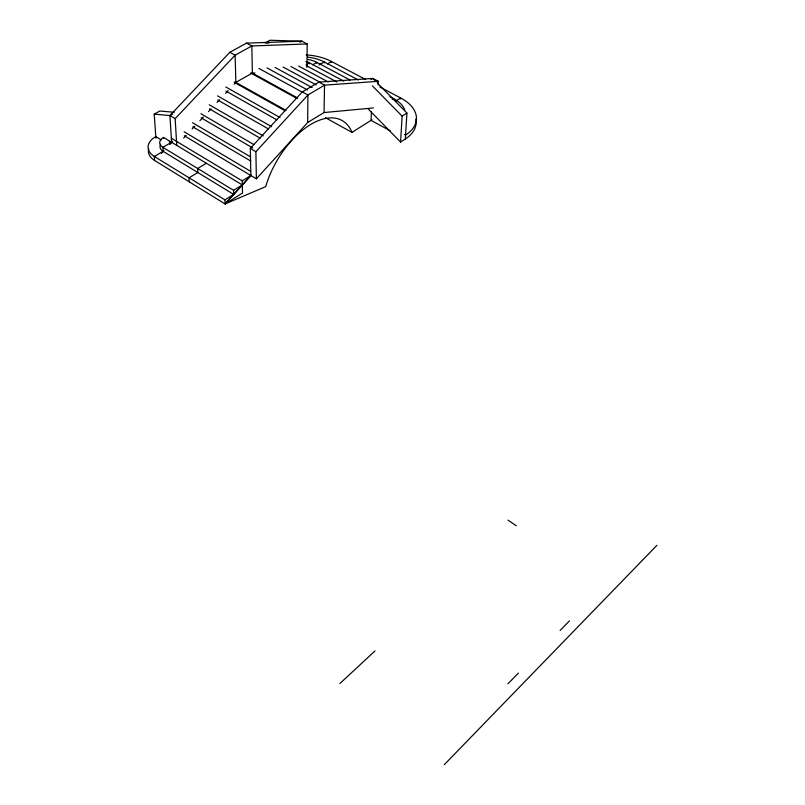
<?xml version="1.0" encoding="UTF-8"?>
<svg xmlns="http://www.w3.org/2000/svg" width="805" height="805" viewBox="0 0 805 805"><rect width="100%" height="100%" fill="white"/><g stroke="black" fill="none" stroke-linecap="round" stroke-linejoin="round"><path stroke-width="1.21" d="M306.957 67.449L307.178 43.943L301.986 41.216L270.067 40.25L265.177 42.957L268.86 43.078M184.325 135.804L256.372 178.811L307.661 122.511L307.933 95L324.546 85.139L378.37 81.315L378.189 85.068M309.382 63.786L309.392 62.81A11.059 6.148 0.8 0 0 305.91 61.542M316.838 63.343L316.848 62.367A22.067 12.306 0.8 0 0 307.862 59.439M324.204 62.901L324.214 61.935A33.045 18.485 0.8 0 0 307.58 57.125M307.661 122.511L324.043 112.549L324.546 85.139L318.911 82.1L302.288 91.911L250.305 148.442L250.858 175.52L225.078 203.927L154.6 160.467A23.707 14.027 -2.6 0 1 148.673 148.925M331.479 62.468L331.499 61.502A43.973 24.693 0.8 0 0 306.142 54.861M371.417 111.915L371.045 120.378L390.334 130.853M393.585 99.629L393.645 98.653L389.922 96.691M400.659 98.955L400.709 97.989L379.839 86.98M415.863 119.07A45.181 26.263 2.4 0 1 405.338 138.993L400.578 142.093L402.118 116.131L372.353 85.833M405.338 138.993L406.928 113.062L377.223 82.865M251.321 175.138L225.078 203.927L224.937 199.871L154.308 156.442A23.758 14.007 -2.6 0 1 155.798 136.588L161.282 139.909M256.372 178.811L255.899 151.722L307.933 95L302.288 91.911M224.937 199.871L233.712 194.418L233.591 190.342L242.305 184.939L163.526 137.403A11.904 6.993 -2.6 0 0 162.841 147.315L163.113 151.35L161.413 153.171L163.999 150.455M169.895 144.085L171.596 142.274L169.925 115.538L229.828 52.275L246.561 43.118L301.986 41.216L300.024 42.323M169.976 144.075L172.542 141.348M183.61 138.088L186.176 135.341M192.174 128.951L194.75 126.214M199.892 120.73L203.313 117.077M208.455 111.603L211.021 108.856M217.018 102.466L219.594 99.729M225.591 93.33L228.157 90.593M234.154 84.203L235.865 82.372L252.357 73.064L254.833 72.923M176.758 145.393L175.158 118.637L235.13 55.173L251.844 45.966L307.178 43.943M444.229 764.75L656.93 545.307M507.965 683.757L518.4 673.091M560.129 630.426L569.497 620.846M339.871 683.536L374.999 650.953M402.118 116.131L406.928 113.062M171.344 138.239L242.204 180.863L242.506 193.039L225.078 203.927L265.69 186.629A67.66 36.537 -59.9 0 1 309.472 125.218A67.66 36.537 -59.9 0 1 351.966 132.372L372.011 119.774M395.517 101.249L400.709 97.989A45.271 26.223 2.4 0 1 405.579 135.079L404.482 134.485M392.266 99.508L393.645 98.653A34.021 19.642 2.4 0 1 404.824 110.295M242.204 180.863L250.858 175.52M370.904 79.604L372.856 78.427L378.37 81.315M206.382 163.264L197.648 168.487L197.849 172.532L189.054 177.804L189.266 181.839M327.303 63.957L331.499 61.502L365.601 79.484M318.911 65.014L324.214 61.935L358.416 80.027M233.712 194.418L163.113 151.35L154.308 156.442L154.6 160.467M312.561 64.843L316.848 62.367L350.004 79.967M306.142 64.682L309.392 62.81L343.795 81.134M155.908 138.178L154.218 114.139L169.925 115.538L172.733 113.958M154.218 114.139L159.803 111.02L174.323 112.277M324.043 112.549L373.45 107.93M318.911 82.1L372.856 78.427L375.472 81.094M169.201 142.012L171.596 142.274L162.841 147.315L233.591 190.342M306.222 65.587L336.872 81.979M298.595 66.06L328.239 81.959M290.867 66.523L320.601 82.543M246.561 43.118L251.844 45.966L252.357 73.064M283.048 67.006L316.184 84.917M275.069 67.449L312.139 87.574M267.049 67.942L307.52 89.989M229.828 52.275L235.13 55.173L235.865 82.372M258.928 68.435L302.801 92.444M251.532 72.611L297.629 97.999M250.788 73.034L296.894 98.441M325.421 117.701L351.966 132.372M234.98 81.879L285.856 110.325M234.225 82.301L285.111 110.768M225.863 87.021L280.039 117.56M225.994 91.116L276.809 119.854M217.581 95.886L271.677 126.707M217.732 99.981L268.478 128.981M209.27 104.791L263.285 135.904M209.441 108.876L260.106 138.148M200.918 113.736L253.776 144.518M201.109 117.812L252.77 147.989M250.305 148.442L255.899 151.722M192.526 122.722L250.687 156.965M192.737 126.788L250.768 161.05M169.925 115.538L175.158 118.637M184.104 131.748L250.778 171.425M507.995 520.141L516.317 525.746M367.774 108.534L400.578 142.093M163.526 137.403L163.586 138.41M163.113 151.35A11.874 7.004 -2.6 0 1 160.688 144.266"/></g></svg>
